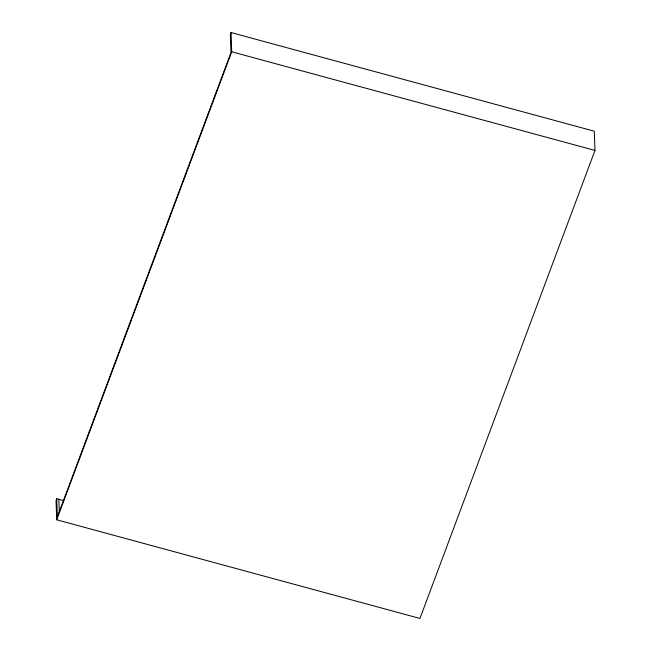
<?xml version="1.0" encoding="UTF-8"?>
<svg xmlns="http://www.w3.org/2000/svg" width="651" height="651" viewBox="0 0 651 651"><rect width="100%" height="100%" fill="white"/><g stroke="black" fill="none" stroke-linecap="round" stroke-linejoin="round"><path stroke-width="0.98" d="M56.735 498.707L56.035 500.562L56.71 519.791L419.952 618.45L594.965 150.438L594.29 131.209L231.048 32.55L230.356 34.405L230.991 52.511L57.361 516.804L56.735 498.707L63.774 500.619M56.71 519.791L231.723 51.787L231.048 32.55M231.723 51.787L594.965 150.438M58.875 499.284L59.331 512.361"/></g></svg>
